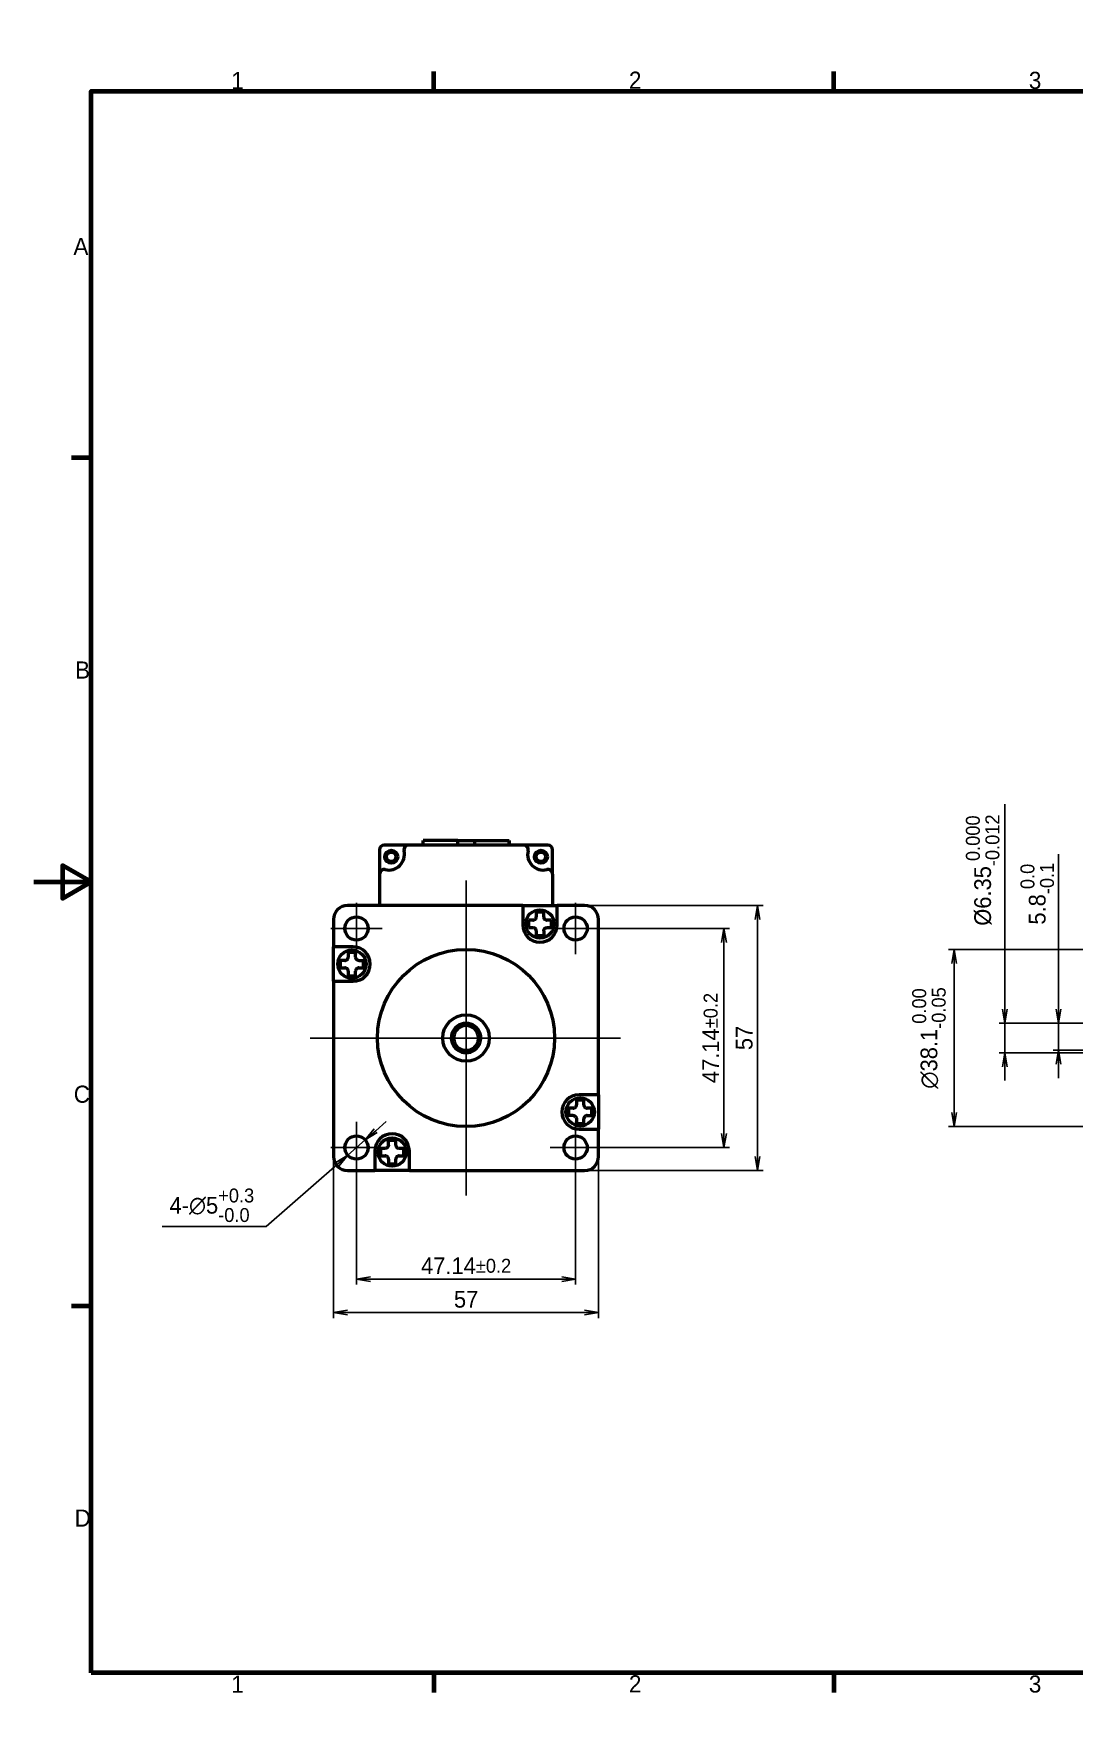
# Model space of a CAD drawing. Header units: millimetres. Extents: x 583 to 1920, y -107 to 363.
# Drawn here: x 583 to 806.7, y -2.2 to 362.8 of the extents above; entities that cross this region are included whole.
import ezdxf

# ---------------------------------------------------------------- set-up
doc = ezdxf.new("R2010")
doc.units = ezdxf.units.MM
doc.header["$LTSCALE"] = 1.2
for name, color, linetype, lineweight in [('경계(ISO)', 7, 'Continuous', 70), ('외형선(ISO)', 7, 'Continuous', 50), ('중심 표식(ISO)', 7, 'Continuous', 25)]:
    doc.layers.add(name, color=color, linetype=linetype, lineweight=lineweight)
doc.layers.add('치수(ISO)', color=1, linetype='Continuous', lineweight=25, true_color=0xff0000)
doc.styles.add('레이블 문자 (JIS)', font='')
doc.styles.get('레이블 문자 (JIS)').set_extended_font_data('Gulim')
doc.dimstyles.new('복사 대상기본값 (JIS)', dxfattribs={"dimscale": 1.2, "dimtxt": 3, "dimasz": 2.5, "dimexe": 1, "dimexo": 0, "dimgap": 0.8, "dimtad": 1, "dimdsep": 46, "dimtxsty": '레이블 문자 (JIS)', "dimblk": 'OPEN', "dimcen": 0.09, "dimdle": 10, "dimclrd": 256, "dimclre": 256, "dimclrt": 256, "dimadec": 0, "dimazin": 2, "dimtfac": 0.833333, "dimtmove": 0, "dimatfit": 3, "dimldrblk": 'OPEN', "dimfxl": 1, "dimtolj": 1, "dimtzin": 0, "dimlwd": -1, "dimlwe": -1, "dimarcsym": 0})

# ---------------------------------------------------------------- blocks, each defined once
blk = doc.blocks.new('_Open')
at = {"color": 0, "linetype": 'ByBlock', "lineweight": -2}
for p, q in [((-1, 0.17), (0, 0)), ((-1, -0.17), (0, 0)), ((0, 0), (-1, 0))]:
    blk.add_line(p, q, dxfattribs=at)
blk = doc.blocks.new('*D11')
at = {"layer": 'Defpoints', "color": 0}
for p in [(654.27, 124.79), (650.51, 121.5)]:
    blk.add_point(p, dxfattribs=at)
at = {"layer": '치수(ISO)', "color": 0}
for p, q in [((656.53, 126.76), (658.78, 128.74)), ((654.27, 124.79), (650.51, 121.5)), ((648.25, 119.52), (632.94, 106.12)), ((610.59, 106.12), (632.94, 106.12))]:
    blk.add_line(p, q, dxfattribs=at)
at = {"layer": '치수(ISO)', "color": 0, "linetype": 'ByBlock', "xscale": 3, "yscale": 3, "zscale": 3}
for p, rotation in [((654.27, 124.79), 221.1862645595239), ((650.51, 121.5), 41.18626455952396)]:
    blk.add_blockref('_Open', p, dxfattribs=dict(at, rotation=rotation))
at = {"layer": '치수(ISO)', "color": 0, "insert": (621.28, 114.32), "char_height": 3.6, "attachment_point": 2, "style": '레이블 문자 (JIS)'}
blk.add_mtext('\\A1;\\fGulim|b0|i0;4-∅5{\\H3.000000;\\S+0.3^ -0.0;}', dxfattribs=at)
blk = doc.blocks.new('*D12')
at = {"layer": 'Defpoints', "color": 0}
for p in [(813.87, 149.89), (803.42, 144.09), (813.37, 144.09)]:
    blk.add_point(p, dxfattribs=at)
at = {"layer": '치수(ISO)', "color": 0}
for p, q in [((803.42, 152.89), (803.42, 186.29)), ((813.87, 149.89), (802.22, 149.89)), ((803.42, 149.89), (803.42, 144.09)), ((813.37, 144.09), (802.22, 144.09)), ((803.42, 141.09), (803.42, 138.09))]:
    blk.add_line(p, q, dxfattribs=at)
at = {"layer": '치수(ISO)', "color": 0, "linetype": 'ByBlock', "xscale": 3, "yscale": 3, "zscale": 3}
for p, rotation in [((803.42, 149.89), 270), ((803.42, 144.09), 90)]:
    blk.add_blockref('_Open', p, dxfattribs=dict(at, rotation=rotation))
at = {"layer": '치수(ISO)', "color": 0, "insert": (795.22, 177.77), "char_height": 3.6, "attachment_point": 2, "rotation": 90, "style": '레이블 문자 (JIS)'}
blk.add_mtext('\\A1;5.8{\\H3.000000;\\S 0.0^ -0.1;}', dxfattribs=at)
blk = doc.blocks.new('*D13')
at = {"layer": 'Defpoints', "color": 0}
for p in [(813.87, 149.89), (791.87, 143.54), (828.37, 143.54)]:
    blk.add_point(p, dxfattribs=at)
at = {"layer": '치수(ISO)', "color": 0}
for p, q in [((791.87, 152.89), (791.87, 197.03)), ((813.87, 149.89), (790.67, 149.89)), ((791.87, 149.89), (791.87, 143.54)), ((828.37, 143.54), (790.67, 143.54)), ((791.87, 140.54), (791.87, 137.54))]:
    blk.add_line(p, q, dxfattribs=at)
at = {"layer": '치수(ISO)', "color": 0, "linetype": 'ByBlock', "xscale": 3, "yscale": 3, "zscale": 3}
for p, rotation in [((791.87, 149.89), 270), ((791.87, 143.54), 90)]:
    blk.add_blockref('_Open', p, dxfattribs=dict(at, rotation=rotation))
at = {"layer": '치수(ISO)', "color": 0, "insert": (783.48, 182.85), "char_height": 3.6, "attachment_point": 2, "rotation": 90, "style": '레이블 문자 (JIS)'}
blk.add_mtext('\\A1;\\fGulim|b0|i0;Ø6.35{\\H3.000000;\\S 0.000^ -0.012;}', dxfattribs=at)
blk = doc.blocks.new('*D14')
at = {"layer": 'Defpoints', "color": 0}
for p in [(831.77, 165.76), (780.97, 127.66), (831.77, 127.66)]:
    blk.add_point(p, dxfattribs=at)
at = {"layer": '치수(ISO)', "color": 0}
for p, q in [((831.77, 165.76), (779.77, 165.76)), ((780.97, 162.76), (780.97, 130.66)), ((831.77, 127.66), (779.77, 127.66))]:
    blk.add_line(p, q, dxfattribs=at)
at = {"layer": '치수(ISO)', "color": 0, "linetype": 'ByBlock', "xscale": 3, "yscale": 3, "zscale": 3}
for p, rotation in [((780.97, 165.76), 90), ((780.97, 127.66), 270)]:
    blk.add_blockref('_Open', p, dxfattribs=dict(at, rotation=rotation))
at = {"layer": '치수(ISO)', "color": 0, "insert": (771.93, 146.71), "char_height": 3.6, "attachment_point": 2, "rotation": 90, "style": '레이블 문자 (JIS)'}
blk.add_mtext('\\A1;{\\fAIGDT|b0|i0;\\ln}\\fGulim|b0|i0;38.1{\\H3.000000;\\S 0.00^ -0.05;}', dxfattribs=at)
blk = doc.blocks.new('*D20')
at = {"layer": 'Defpoints', "color": 0}
for p in [(704.46, 134.51), (647.46, 121.21), (704.46, 87.64)]:
    blk.add_point(p, dxfattribs=at)
at = {"layer": '치수(ISO)', "color": 0}
for p, q in [((704.46, 134.51), (704.46, 86.44)), ((647.46, 121.21), (647.46, 86.44)), ((650.46, 87.64), (701.46, 87.64))]:
    blk.add_line(p, q, dxfattribs=at)
at = {"layer": '치수(ISO)', "color": 0, "linetype": 'ByBlock', "xscale": 3, "yscale": 3, "zscale": 3, "rotation": 180}
blk.add_blockref('_Open', (647.46, 87.64), dxfattribs=at)
at = {"layer": '치수(ISO)', "color": 0, "linetype": 'ByBlock', "xscale": 3, "yscale": 3, "zscale": 3}
blk.add_blockref('_Open', (704.46, 87.64), dxfattribs=at)
at = {"layer": '치수(ISO)', "color": 0, "insert": (675.97, 92.29), "char_height": 3.6, "attachment_point": 2, "style": '레이블 문자 (JIS)'}
blk.add_mtext('\\A1;57', dxfattribs=at)
blk = doc.blocks.new('*D21')
at = {"layer": 'Defpoints', "color": 0}
for p in [(652.39, 117.64), (699.53, 117.64), (699.53, 94.84)]:
    blk.add_point(p, dxfattribs=at)
at = {"layer": '치수(ISO)', "color": 0}
for p, q in [((652.39, 117.64), (652.39, 93.64)), ((699.53, 117.64), (699.53, 93.64)), ((655.39, 94.84), (696.53, 94.84))]:
    blk.add_line(p, q, dxfattribs=at)
at = {"layer": '치수(ISO)', "color": 0, "linetype": 'ByBlock', "xscale": 3, "yscale": 3, "zscale": 3, "rotation": 180}
blk.add_blockref('_Open', (652.39, 94.84), dxfattribs=at)
at = {"layer": '치수(ISO)', "color": 0, "linetype": 'ByBlock', "xscale": 3, "yscale": 3, "zscale": 3}
blk.add_blockref('_Open', (699.53, 94.84), dxfattribs=at)
at = {"layer": '치수(ISO)', "color": 0, "insert": (675.97, 99.5), "char_height": 3.6, "attachment_point": 2, "style": '레이블 문자 (JIS)'}
blk.add_mtext('\\A1;47.14{\\H3.000000;%%p0.2}', dxfattribs=at)
blk = doc.blocks.new('*D22')
at = {"layer": 'Defpoints', "color": 0}
for p in [(705.03, 170.28), (731.44, 170.28), (705.03, 123.14)]:
    blk.add_point(p, dxfattribs=at)
at = {"layer": '치수(ISO)', "color": 0}
for p, q in [((705.03, 170.28), (732.64, 170.28)), ((731.44, 126.14), (731.44, 167.28)), ((705.03, 123.14), (732.64, 123.14))]:
    blk.add_line(p, q, dxfattribs=at)
at = {"layer": '치수(ISO)', "color": 0, "linetype": 'ByBlock', "xscale": 3, "yscale": 3, "zscale": 3}
for p, rotation in [((731.44, 170.28), 90), ((731.44, 123.14), 270)]:
    blk.add_blockref('_Open', p, dxfattribs=dict(at, rotation=rotation))
at = {"layer": '치수(ISO)', "color": 0, "insert": (726.77, 146.72), "char_height": 3.6, "attachment_point": 2, "rotation": 90, "style": '레이블 문자 (JIS)'}
blk.add_mtext('\\A1;47.14{\\H3.000000;%%p0.2}', dxfattribs=at)
blk = doc.blocks.new('*D23')
at = {"layer": 'Defpoints', "color": 0}
for p in [(688.16, 175.21), (738.64, 175.21), (701.46, 118.21)]:
    blk.add_point(p, dxfattribs=at)
at = {"layer": '치수(ISO)', "color": 0}
for p, q in [((688.16, 175.21), (739.84, 175.21)), ((738.64, 121.21), (738.64, 172.21)), ((701.46, 118.21), (739.84, 118.21))]:
    blk.add_line(p, q, dxfattribs=at)
at = {"layer": '치수(ISO)', "color": 0, "linetype": 'ByBlock', "xscale": 3, "yscale": 3, "zscale": 3}
for p, rotation in [((738.64, 175.21), 90), ((738.64, 118.21), 270)]:
    blk.add_blockref('_Open', p, dxfattribs=dict(at, rotation=rotation))
at = {"layer": '치수(ISO)', "color": 0, "insert": (733.98, 146.72), "char_height": 3.6, "attachment_point": 2, "rotation": 90, "style": '레이블 문자 (JIS)'}
blk.add_mtext('\\A1;57', dxfattribs=at)
blk = doc.blocks.new('경계 Default Border')
at = {"layer": '경계(ISO)'}
for p, q in [((70, 287), (70, 290.4)), ((140, 287), (140, 290.4)), ((280, 287), (280, 290.4)), ((350, 287), (350, 290.4)), ((10, 222.75), (6.6, 222.75)), ((410, 222.75), (413.4, 222.75)), ((10, 74.25), (6.6, 74.25)), ((410, 74.25), (413.4, 74.25)), ((70, 10), (70, 6.6)), ((140, 10), (140, 6.6)), ((280, 10), (280, 6.6)), ((350, 10), (350, 6.6))]:
    blk.add_line(p, q, dxfattribs=at)
at = {"layer": '경계(ISO)', "flags": 128}
for points in [[(210, 297), (210, 287), (207.11, 292), (212.89, 292), (210, 287)], [(10, 10), (10, 287), (410, 287), (410, 10), (10, 10)], [(0, 148.5), (10, 148.5), (5, 151.39), (5, 145.61), (10, 148.5)], [(420, 148.5), (410, 148.5), (415, 151.39), (415, 145.61), (410, 148.5)], [(210, 0), (210, 10), (207.11, 5), (212.89, 5), (210, 10)]]:
    blk.add_lwpolyline(points, dxfattribs=at)
at = {"layer": '경계(ISO)', "char_height": 3, "attachment_point": 7, "style": '레이블 문자 (JIS)'}
for s, insert in [('1', (34.54, 287.33)), ('2', (104.15, 287.4)), ('3', (174.15, 287.33)), ('4', (244.04, 287.33)), ('5', (314.13, 287.33)), ('6', (384.15, 287.33)), ('A', (6.91, 258.29)), ('A', (410.71, 258.29)), ('B', (7.21, 184.12)), ('B', (411.01, 184.12)), ('C', (6.97, 109.8)), ('C', (410.77, 109.8)), ('D', (7.12, 35.62)), ('D', (410.92, 35.62)), ('1', (34.54, 6.53)), ('2', (104.15, 6.6)), ('3', (174.15, 6.53)), ('4', (244.04, 6.53)), ('5', (314.13, 6.53)), ('6', (384.15, 6.53))]:
    blk.add_mtext(s, dxfattribs=dict(at, insert=insert))

msp = doc.modelspace()

# ---------------------------------------------------------------- linework, layer by layer
at = {"layer": '외형선(ISO)', "color": 0}
for p, q in [((657.3579, 187.2129), (657.3579, 181.9795)), ((663.5914, 188.2129), (658.3579, 188.2129)), ((688.3244, 188.2129), (663.5914, 188.2129)), ((674.1552, 189.2129), (666.7079, 189.2129)), ((666.7079, 188.2129), (666.7079, 189.2129)), ((666.7079, 188.2129), (666.7079, 189.2129)), ((674.1552, 189.2129), (677.7606, 189.2129)), ((674.1552, 188.2129), (674.1552, 189.2129)), ((677.7606, 189.2129), (677.7606, 188.2129)), ((677.7606, 189.2129), (685.2079, 189.2129)), ((685.2079, 188.2129), (685.2079, 189.2129)), ((685.2079, 189.2129), (685.2079, 188.2129)), ((693.5579, 188.2129), (688.3244, 188.2129)), ((694.5579, 181.9795), (694.5579, 187.2129)), ((657.3579, 181.9795), (657.3579, 175.2129)), ((694.5579, 181.9795), (694.5579, 175.2129)), ((688.1579, 175.2129), (650.4579, 175.2129)), ((688.1579, 175.2129), (688.1579, 174.2129)), ((688.1579, 175.2129), (695.5579, 175.2129)), ((701.4579, 175.2129), (695.5579, 175.2129)), ((695.5579, 174.2129), (695.5579, 175.2129)), ((647.4579, 172.2129), (647.4579, 166.3129)), ((688.1579, 174.2129), (688.1579, 171.0129)), ((689.3579, 172.0629), (689.3579, 170.4629)), ((690.3579, 172.0629), (689.3579, 172.0629)), ((691.0579, 173.7629), (691.0579, 172.7629)), ((692.6579, 173.7629), (691.0579, 173.7629)), ((692.6579, 172.7629), (692.6579, 173.7629)), ((694.3579, 172.0629), (693.3579, 172.0629)), ((694.3579, 170.4629), (694.3579, 172.0629)), ((695.5579, 171.0129), (695.5579, 174.2129)), ((704.4579, 134.5129), (704.4579, 172.2129)), ((689.3579, 170.4629), (690.3579, 170.4629)), ((691.0579, 169.7629), (691.0579, 168.7629)), ((691.0579, 168.7629), (692.6579, 168.7629)), ((692.6579, 169.7629), (692.6579, 168.7629)), ((693.3579, 170.4629), (694.3579, 170.4629)), ((648.4579, 166.3129), (647.4579, 166.3129)), ((647.4579, 158.9129), (647.4579, 166.3129)), ((651.6579, 166.3129), (648.4579, 166.3129)), ((650.6079, 165.1129), (650.6079, 164.1129)), ((652.2079, 165.1129), (650.6079, 165.1129)), ((652.2079, 164.1129), (652.2079, 165.1129)), ((648.9079, 163.4129), (648.9079, 161.8129)), ((649.9079, 163.4129), (648.9079, 163.4129)), ((648.9079, 161.8129), (649.9079, 161.8129)), ((650.6079, 161.1129), (650.6079, 160.1129)), ((652.2079, 160.1129), (652.2079, 161.1129)), ((652.9079, 163.4129), (653.9079, 163.4129)), ((652.9079, 161.8129), (653.9079, 161.8129)), ((653.9079, 161.8129), (653.9079, 163.4129)), ((647.4579, 158.9129), (647.4579, 121.2129)), ((647.4579, 158.9129), (648.4579, 158.9129)), ((648.4579, 158.9129), (651.6579, 158.9129)), ((650.6079, 160.1129), (652.2079, 160.1129)), ((675.4431, 144.0879), (676.4727, 144.0879)), ((698.0079, 131.6129), (698.0079, 130.0129)), ((699.0079, 131.6129), (698.0079, 131.6129)), ((699.7079, 133.3129), (699.7079, 132.3129)), ((701.3079, 133.3129), (699.7079, 133.3129)), ((703.4579, 134.5129), (700.2579, 134.5129)), ((701.3079, 132.3129), (701.3079, 133.3129)), ((703.0079, 131.6129), (702.0079, 131.6129)), ((703.0079, 130.0129), (703.0079, 131.6129)), ((704.4579, 134.5129), (703.4579, 134.5129)), ((704.4579, 134.5129), (704.4579, 127.1129)), ((699.0079, 130.0129), (698.0079, 130.0129)), ((699.7079, 129.3129), (699.7079, 128.3129)), ((699.7079, 128.3129), (701.3079, 128.3129)), ((701.3079, 128.3129), (701.3079, 129.3129)), ((702.0079, 130.0129), (703.0079, 130.0129)), ((660.8579, 124.6629), (659.2579, 124.6629)), ((659.2579, 123.6629), (659.2579, 124.6629)), ((660.8579, 123.6629), (660.8579, 124.6629)), ((700.2579, 127.1129), (703.4579, 127.1129)), ((703.4579, 127.1129), (704.4579, 127.1129)), ((704.4579, 121.2129), (704.4579, 127.1129)), ((656.3579, 122.4129), (656.3579, 119.2129)), ((657.5579, 122.9629), (657.5579, 121.3629)), ((658.5579, 122.9629), (657.5579, 122.9629)), ((657.5579, 121.3629), (658.5579, 121.3629)), ((659.2579, 120.6629), (659.2579, 119.6629)), ((660.8579, 119.6629), (660.8579, 120.6629)), ((662.5579, 122.9629), (661.5579, 122.9629)), ((661.5579, 121.3629), (662.5579, 121.3629)), ((662.5579, 121.3629), (662.5579, 122.9629)), ((663.7579, 119.2129), (663.7579, 122.4129)), ((650.4579, 118.2129), (656.3579, 118.2129)), ((656.3579, 119.2129), (656.3579, 118.2129)), ((663.7579, 118.2129), (656.3579, 118.2129)), ((659.2579, 119.6629), (660.8579, 119.6629)), ((663.7579, 118.2129), (663.7579, 119.2129)), ((663.7579, 118.2129), (701.4579, 118.2129))]:
    msp.add_line(p, q, dxfattribs=at)
for centre, radius in [((659.8579, 185.7129), 1.4), ((659.8579, 185.7129), 1), ((692.0579, 185.7129), 1.4), ((692.0579, 185.7129), 1), ((652.3879, 170.2829), 2.5), ((691.8579, 171.2629), 3.05), ((699.5279, 170.2829), 2.5), ((651.4079, 162.6129), 3.05), ((675.9579, 146.7129), 19.05), ((675.9579, 146.7129), 5), ((700.5079, 130.8129), 3.05), ((652.3879, 123.1429), 2.5), ((660.0579, 122.1629), 3.05), ((699.5279, 123.1429), 2.5)]:
    msp.add_circle(centre, radius, dxfattribs=at)
for centre, radius, start, end in [((658.3579, 187.2129), 1, 90, 180), ((659.3579, 186.2129), 3.35, 256.709695, 13.290305), ((663.5914, 187.2129), 1, 90, 193.290305), ((688.3244, 187.2129), 1, 346.709695, 90), ((692.5579, 186.2129), 3.35, 166.709695, 283.290305), ((693.5579, 187.2129), 1, 0, 90), ((658.3579, 181.9795), 1, 76.709695, 180), ((693.5579, 181.9795), 1, 0, 103.290305), ((650.4579, 172.2129), 3, 90, 180), ((701.4579, 172.2129), 3, 0, 90), ((691.8579, 171.0129), 3.7, 180, 0), ((651.6579, 162.6129), 3.7, 270, 90), ((675.9579, 146.7129), 3.175, 304.231477, 235.768523), ((675.9579, 146.7129), 2.675, 281.095313, 258.904687), ((675.9579, 146.7129), 3.175, 235.768523, 304.231477), ((700.2579, 130.8129), 3.7, 90, 270), ((660.0579, 122.4129), 3.7, 0, 180), ((650.4579, 121.2129), 3, 180, 270), ((701.4579, 121.2129), 3, 270, 0)]:
    msp.add_arc(centre, radius, start, end, dxfattribs=at)
for points, knots in [([(690.3579, 172.0629), (690.4386, 172.0629), (690.5297, 172.0779), (690.7038, 172.1472), (690.7866, 172.2017), (690.9192, 172.3343), (690.9737, 172.4171), (691.0429, 172.5911), (691.0579, 172.6823), (691.0579, 172.7629)], [0.144689835, 0.144689835, 0.144689835, 0.144689835, 0.172821002, 0.172821002, 0.200952169, 0.200952169, 0.229083337, 0.229083337, 0.257214504, 0.257214504, 0.257214504, 0.257214504]), ([(692.6579, 172.7629), (692.6579, 172.6823), (692.6729, 172.5911), (692.7421, 172.4171), (692.7966, 172.3343), (692.9292, 172.2017), (693.0121, 172.1472), (693.1861, 172.0779), (693.2772, 172.0629), (693.3579, 172.0629)], [0.269163796, 0.269163796, 0.269163796, 0.269163796, 0.297294963, 0.297294963, 0.32542613, 0.32542613, 0.353557298, 0.353557298, 0.381688465, 0.381688465, 0.381688465, 0.381688465]), ([(691.0579, 169.7629), (691.0579, 169.8436), (691.0429, 169.9348), (690.9737, 170.1088), (690.9192, 170.1916), (690.7866, 170.3242), (690.7038, 170.3787), (690.5297, 170.448), (690.4386, 170.4629), (690.3579, 170.4629)], [0, 0, 0, 0, 0.028131167, 0.028131167, 0.056262335, 0.056262335, 0.084393502, 0.084393502, 0.112524669, 0.112524669, 0.112524669, 0.112524669]), ([(692.6579, 169.7629), (692.6579, 169.8436), (692.6729, 169.9348), (692.7421, 170.1088), (692.7966, 170.1916), (692.9292, 170.3242), (693.0121, 170.3787), (693.1861, 170.448), (693.2772, 170.4629), (693.3579, 170.4629)], [-0.25723488, -0.25723488, -0.25723488, -0.25723488, -0.229103713, -0.229103713, -0.200972546, -0.200972546, -0.172841378, -0.172841378, -0.144710211, -0.144710211, -0.144710211, -0.144710211]), ([(649.9079, 163.4129), (649.9886, 163.4129), (650.0797, 163.4279), (650.2538, 163.4972), (650.3366, 163.5517), (650.4692, 163.6843), (650.5237, 163.7671), (650.5929, 163.9411), (650.6079, 164.0323), (650.6079, 164.1129)], [0, 0, 0, 0, 0.028131167, 0.028131167, 0.056262335, 0.056262335, 0.084393502, 0.084393502, 0.112524669, 0.112524669, 0.112524669, 0.112524669]), ([(650.6079, 161.1129), (650.6079, 161.1936), (650.5929, 161.2848), (650.5237, 161.4588), (650.4692, 161.5416), (650.3366, 161.6742), (650.2538, 161.7287), (650.0797, 161.798), (649.9886, 161.8129), (649.9079, 161.8129)], [0.269163796, 0.269163796, 0.269163796, 0.269163796, 0.297294963, 0.297294963, 0.32542613, 0.32542613, 0.353557298, 0.353557298, 0.381688465, 0.381688465, 0.381688465, 0.381688465]), ([(652.9079, 163.4129), (652.8272, 163.4129), (652.7361, 163.4279), (652.5621, 163.4972), (652.4792, 163.5517), (652.3466, 163.6843), (652.2921, 163.7671), (652.2229, 163.9411), (652.2079, 164.0323), (652.2079, 164.1129)], [-0.5263783, -0.5263783, -0.5263783, -0.5263783, -0.498247132, -0.498247132, -0.470115965, -0.470115965, -0.441984798, -0.441984798, -0.41385363, -0.41385363, -0.41385363, -0.41385363]), ([(652.9079, 161.8129), (652.8272, 161.8129), (652.7361, 161.798), (652.5621, 161.7287), (652.4792, 161.6742), (652.3466, 161.5416), (652.2921, 161.4588), (652.2229, 161.2848), (652.2079, 161.1936), (652.2079, 161.1129)], [0.144710211, 0.144710211, 0.144710211, 0.144710211, 0.172841378, 0.172841378, 0.200972546, 0.200972546, 0.229103713, 0.229103713, 0.25723488, 0.25723488, 0.25723488, 0.25723488]), ([(699.0079, 131.6129), (699.0886, 131.6129), (699.1797, 131.6279), (699.3538, 131.6972), (699.4366, 131.7517), (699.5692, 131.8843), (699.6237, 131.9671), (699.6929, 132.1411), (699.7079, 132.2323), (699.7079, 132.3129)], [0.41385363, 0.41385363, 0.41385363, 0.41385363, 0.441984798, 0.441984798, 0.470115965, 0.470115965, 0.498247132, 0.498247132, 0.5263783, 0.5263783, 0.5263783, 0.5263783]), ([(701.3079, 132.3129), (701.3079, 132.2323), (701.3229, 132.1411), (701.3921, 131.9671), (701.4466, 131.8843), (701.5792, 131.7517), (701.6621, 131.6972), (701.8361, 131.6279), (701.9272, 131.6129), (702.0079, 131.6129)], [0.144689835, 0.144689835, 0.144689835, 0.144689835, 0.172821002, 0.172821002, 0.200952169, 0.200952169, 0.229083337, 0.229083337, 0.257214504, 0.257214504, 0.257214504, 0.257214504]), ([(699.0079, 130.0129), (699.0886, 130.0129), (699.1797, 129.998), (699.3538, 129.9287), (699.4366, 129.8742), (699.5692, 129.7416), (699.6237, 129.6588), (699.6929, 129.4848), (699.7079, 129.3936), (699.7079, 129.3129)], [-0.112524669, -0.112524669, -0.112524669, -0.112524669, -0.084393502, -0.084393502, -0.056262335, -0.056262335, -0.028131167, -0.028131167, 0, 0, 0, 0]), ([(702.0079, 130.0129), (701.9272, 130.0129), (701.8361, 129.998), (701.6621, 129.9287), (701.5792, 129.8742), (701.4466, 129.7416), (701.3921, 129.6588), (701.3229, 129.4848), (701.3079, 129.3936), (701.3079, 129.3129)], [0.269163796, 0.269163796, 0.269163796, 0.269163796, 0.297294963, 0.297294963, 0.32542613, 0.32542613, 0.353557298, 0.353557298, 0.381688465, 0.381688465, 0.381688465, 0.381688465]), ([(659.2579, 123.6629), (659.2579, 123.5823), (659.2429, 123.4911), (659.1737, 123.3171), (659.1192, 123.2343), (658.9866, 123.1017), (658.9038, 123.0472), (658.7297, 122.9779), (658.6386, 122.9629), (658.5579, 122.9629)], [-0.5263783, -0.5263783, -0.5263783, -0.5263783, -0.498247132, -0.498247132, -0.470115965, -0.470115965, -0.441984798, -0.441984798, -0.41385363, -0.41385363, -0.41385363, -0.41385363]), ([(659.2579, 120.6629), (659.2579, 120.7436), (659.2429, 120.8348), (659.1737, 121.0088), (659.1192, 121.0916), (658.9866, 121.2242), (658.9038, 121.2787), (658.7297, 121.348), (658.6386, 121.3629), (658.5579, 121.3629)], [0, 0, 0, 0, 0.028131167, 0.028131167, 0.056262335, 0.056262335, 0.084393502, 0.084393502, 0.112524669, 0.112524669, 0.112524669, 0.112524669]), ([(660.8579, 123.6629), (660.8579, 123.5823), (660.8729, 123.4911), (660.9421, 123.3171), (660.9966, 123.2343), (661.1292, 123.1017), (661.2121, 123.0472), (661.3861, 122.9779), (661.4772, 122.9629), (661.5579, 122.9629)], [0.41385363, 0.41385363, 0.41385363, 0.41385363, 0.441984798, 0.441984798, 0.470115965, 0.470115965, 0.498247132, 0.498247132, 0.5263783, 0.5263783, 0.5263783, 0.5263783]), ([(661.5579, 121.3629), (661.4772, 121.3629), (661.3861, 121.348), (661.2121, 121.2787), (661.1292, 121.2242), (660.9966, 121.0916), (660.9421, 121.0088), (660.8729, 120.8348), (660.8579, 120.7436), (660.8579, 120.6629)], [0.000000001, 0.000000001, 0.000000001, 0.000000001, 0.028131167, 0.028131167, 0.056262335, 0.056262335, 0.084393502, 0.084393502, 0.112524669, 0.112524669, 0.112524669, 0.112524669])]:
    msp.add_open_spline(points, degree=3, knots=knots, dxfattribs=at)
msp.add_rational_spline([(674.1718, 144.0879), (674.8618, 144.0879), (675.4431, 144.0879)], [35.224137931, 37.7503647825, 38.5471698113], degree=2, dxfattribs=at)
msp.add_rational_spline([(676.4727, 144.0879), (676.8674, 144.0879), (677.5152, 144.0879), (677.744, 144.0879)], [38.5471698113, 38.0025134959, 36.0235616715, 35.2241379506], degree=2, knots=[31.12311799, 31.12311799, 31.12311799, 35.25969989, 37.17473101, 37.17473101, 37.17473101], dxfattribs=at)
at = {"layer": '중심 표식(ISO)', "color": 0, "linetype": 'Continuous'}
for p, q in [((675.9579, 180.5859), (675.9579, 112.8171)), ((652.3879, 175.7829), (652.3879, 164.7829)), ((699.5279, 175.7829), (699.5279, 164.7829)), ((657.8879, 170.2829), (646.8879, 170.2829)), ((705.0279, 170.2829), (694.0279, 170.2829)), ((709.2059, 146.7129), (642.4337, 146.7129)), ((652.3879, 128.6429), (652.3879, 117.6429)), ((699.5279, 128.6429), (699.5279, 117.6429)), ((657.8879, 123.1429), (646.8879, 123.1429)), ((705.0279, 123.1429), (694.0279, 123.1429))]:
    msp.add_line(p, q, dxfattribs=at)

# ---------------------------------------------------------------- block references
at = {"color": 0, "xscale": 1.2289725, "yscale": 1.2289725, "zscale": 1.2289725}
msp.add_blockref('경계 Default Border', (583.0035, -2.2186), dxfattribs=at)

# ---------------------------------------------------------------- dimensions: what is measured, and where the dimension line sits
at = {"layer": '치수(ISO)', "color": 0}
for base, p1, p2, text, override, picture, middle in [((791.8706, 143.5379), (813.8657, 149.8879), (828.3657, 143.5379), '\\fGulim|b0|i0;Ø<>', {"dimgap": 0.8, "dimdec": 2, "dimclrd": 0, "dimclre": 0, "dimclrt": 0, "dimtol": 1, "dimlim": 0, "dimtp": 0, "dimtm": 0.012, "dimtdec": 3, "dimtofl": 1, "dimatfit": 1}, '*D13', (791.8706, 182.8501)), ((780.9662, 127.6629), (831.7657, 165.7629), (831.7657, 127.6629), '{\\fAIGDT|b0|i0;\\ln}\\fGulim|b0|i0;<>', {"dimgap": 0.8, "dimdec": 2, "dimclrd": 0, "dimclre": 0, "dimclrt": 0, "dimtol": 1, "dimlim": 0, "dimtp": 0, "dimtm": 0.05, "dimtdec": 2, "dimtofl": 0, "dimatfit": 1}, '*D14', (780.9662, 146.7129))]:
    dim = msp.add_linear_dim(base=base, p1=p1, p2=p2, angle=90, text=text, dimstyle='복사 대상기본값 (JIS)', override=override, dxfattribs=at)
    dim.commit()
    dim.dimension.update_dxf_attribs({"geometry": picture, "text_midpoint": middle, "dimtype": 160})
for base, p1, p2, angle, override, picture, middle in [((803.4218, 144.0879), (813.8657, 149.8879), (813.3657, 144.0879), 90, {"dimgap": 0.8, "dimdec": 2, "dimclrd": 0, "dimclre": 0, "dimclrt": 0, "dimtol": 1, "dimlim": 0, "dimtp": 0, "dimtm": 0.1, "dimtdec": 1, "dimtofl": 1, "dimatfit": 1}, '*D12', (803.4218, 177.7676)), ((738.635, 175.2129), (701.4579, 118.2129), (688.1579, 175.2129), 270, {"dimgap": 0.8, "dimdec": 2, "dimclrd": 0, "dimclre": 0, "dimclrt": 0, "dimtol": 0, "dimlim": 0, "dimtp": 0, "dimtm": 0, "dimtdec": 2, "dimtofl": 0, "dimatfit": 1}, '*D23', (738.635, 146.7249)), ((731.435, 170.2829), (705.0279, 123.1429), (705.0279, 170.2829), 90, {"dimgap": 0.8, "dimdec": 3, "dimclrd": 0, "dimclre": 0, "dimclrt": 0, "dimtol": 1, "dimlim": 0, "dimtp": 0.2, "dimtm": 0.2, "dimtdec": 1, "dimtofl": 0, "dimatfit": 1}, '*D22', (731.435, 146.7249)), ((704.4579, 87.6366), (647.4579, 121.2129), (704.4579, 134.5129), 180, {"dimgap": 0.8, "dimdec": 2, "dimclrd": 0, "dimclre": 0, "dimclrt": 0, "dimtol": 0, "dimlim": 0, "dimtp": 0, "dimtm": 0, "dimtdec": 2, "dimtofl": 0, "dimatfit": 1}, '*D20', (675.9699, 87.6366)), ((699.5279, 94.8366), (652.3879, 117.6429), (699.5279, 117.6429), 180, {"dimgap": 0.8, "dimdec": 2, "dimclrd": 0, "dimclre": 0, "dimclrt": 0, "dimtol": 1, "dimlim": 0, "dimtp": 0.2, "dimtm": 0.2, "dimtdec": 1, "dimtofl": 0, "dimatfit": 1}, '*D21', (675.9699, 94.8366))]:
    dim = msp.add_linear_dim(base=base, p1=p1, p2=p2, angle=angle, dimstyle='복사 대상기본값 (JIS)', override=override, dxfattribs=at)
    dim.commit()
    dim.dimension.update_dxf_attribs({"geometry": picture, "text_midpoint": middle, "dimtype": 160})
dim = msp.add_diameter_dim_2p(p1=(654.2693, 124.7892), p2=(650.5065, 121.4967), text='\\fGulim|b0|i0;4-<>', dimstyle='복사 대상기본값 (JIS)', override={"dimgap": 0.8, "dimtih": 1, "dimtoh": 1, "dimdec": 2, "dimlfac": 1, "dimclrd": 0, "dimclrt": 0, "dimtol": 1, "dimlim": 0, "dimtp": 0.3, "dimtm": 1e-09, "dimtdec": 1, "dimatfit": 2}, dxfattribs=at)
dim.commit()
dim.dimension.update_dxf_attribs({"geometry": '*D11', "text_midpoint": (621.282, 106.1223), "dimtype": 163})

doc.saveas('drawing.dxf')
